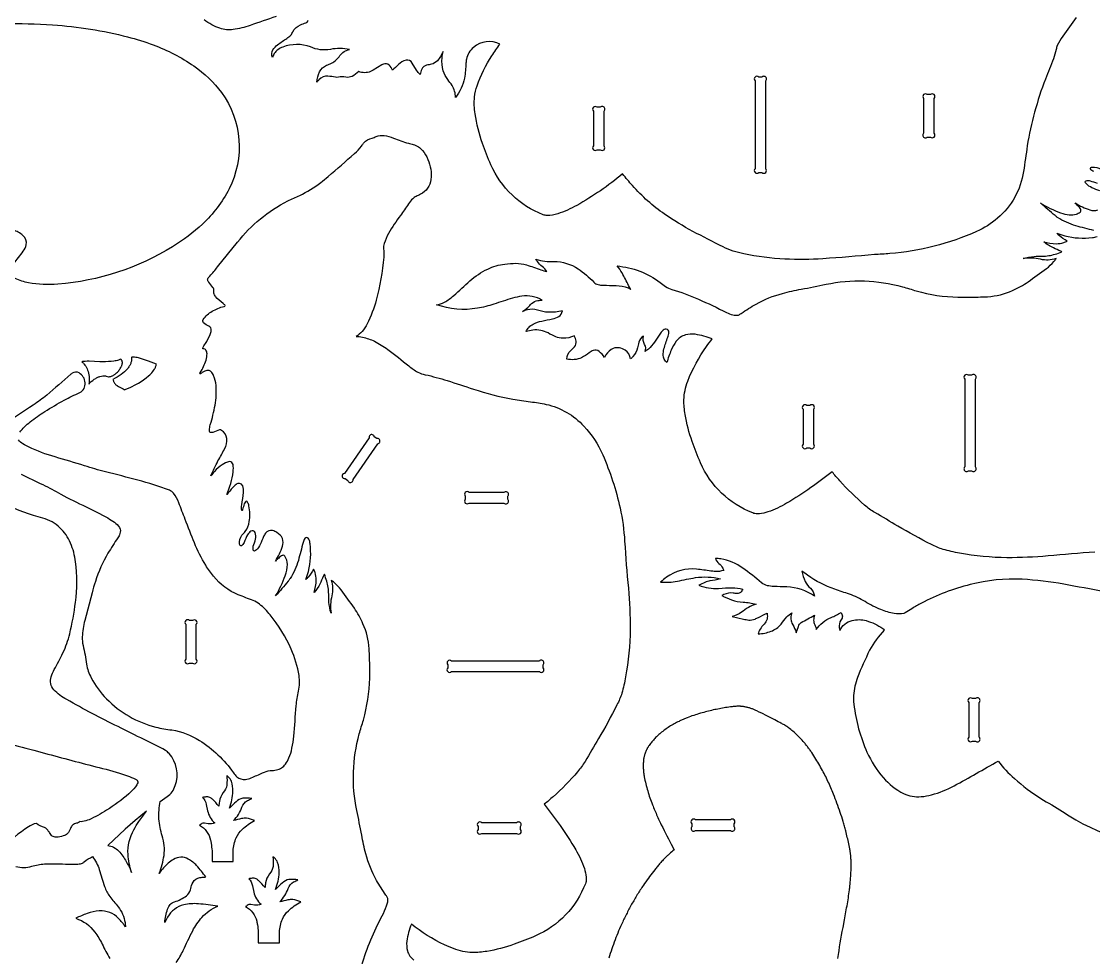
# Model space of a CAD drawing. Extents: x 31.5 to 94.7, y 16.9 to 69.7.
# Drawn here: x 55.97 to 81.25, y 30.09 to 52.16 of the extents above; entities that cross this region are included whole.
import ezdxf

# ---------------------------------------------------------------- set-up
doc = ezdxf.new("R2010")
doc.units = 0
doc.header["$MEASUREMENT"] = 0
doc.layers.get('0').update_dxf_attribs({"linetype": 'CONTINUOUS'})

msp = doc.modelspace()

# ---------------------------------------------------------------- linework, layer by layer
for points in [[(54.395, 52.064, -0.032685), (56.702, 52.076, -0.04507), (58.471, 51.793, -0.023575), (59.073, 51.605, -0.058692), (60.033, 51.107, -0.080834), (60.685, 50.479, -0.283166), (60.861, 48.207, -0.088092), (60.236, 47.381, -0.05292), (59.531, 46.847, -0.118379), (56.827, 45.963, -0.059823), (56.135, 45.996, -0.074183), (55.822, 46.099, -0.043802)], [(61.972, 52.272, 0.003925), (61.358, 52.063, -0.047624), (60.956, 51.963, -0.122497), (60.645, 51.994, -0.073814), (60.274, 52.19, -0.089923)], [(80.835, 52.247, -0.001808), (80.517, 51.805, 0.048267), (80.391, 51.586, 0.053543), (80.364, 51.492, -0.032799), (80.301, 51.278, -0.001182), (80.11, 50.797, 0.050203), (79.682, 49.224, -0.001096), (79.595, 48.619, -0.179531), (78.98, 47.516, -0.075982), (78.487, 47.204, -0.086689), (76.443, 46.685, -0.006698), (76.079, 46.659, -0.00483), (74.864, 46.562, -0.025308), (73.968, 46.554, -0.039353), (72.997, 46.68, -0.013854), (72.748, 46.742, -0.040061), (72.513, 46.84, -0.00145), (71.796, 47.207, -0.025729), (71.131, 47.613, -0.060129), (70.373, 48.288, -0.015158), (70.142, 48.562, -0.044175), (69.059, 47.82, -0.045913), (68.611, 47.622, -0.079791), (68.362, 47.581, -0.074661), (68.267, 47.599, -0.198744), (67.034, 48.779, -0.010998), (66.838, 49.282, -0.047383), (66.662, 49.98, -0.060687), (66.651, 50.373, -0.057482), (66.713, 50.641, -0.062522), (67.059, 51.344, -0.017087), (67.25, 51.621, 0.300286), (66.628, 51.544, 0.184286), (66.46, 51.264, 0.032509), (66.447, 51.175, -0.028759), (66.413, 50.822, -0.125891), (66.198, 50.365, 0.158118), (66.12, 50.647, 0.012289), (66.019, 50.784, -0.079871), (65.91, 50.994, -0.091742), (65.886, 51.296, -0.025713), (65.908, 51.449, -0.084534), (65.773, 51.229, -0.134701), (65.634, 51.146, -0.016605), (65.521, 51.125, 0.2525), (65.406, 51.03, 0.059575), (65.37, 50.909, -0.07477), (65.284, 51.005), (65.179, 51.176, 0.318047), (65.035, 51.245, 0.115857), (64.855, 51.138, 0.017302), (64.716, 51.004, 0.1015), (64.635, 51.129, 0.282727), (64.503, 51.151, 0.045738), (64.462, 51.133), (64.26, 51.007, -0.18395), (63.986, 50.953, -0.049964), (63.92, 50.973, -0.067609), (63.763, 50.861, -0.167125), (63.614, 50.841, 0.112454), (63.442, 50.839, -0.06006), (63.371, 50.841, 0.031409), (63.194, 50.866, 0.224368), (62.981, 50.78, 0.043079), (62.935, 50.723, -0.093148), (62.995, 50.966, -0.173538), (63.16, 51.123, 0.009954), (63.277, 51.17, 0.132246), (63.474, 51.351, -0.191244), (63.701, 51.493, 0.094208), (63.254, 51.498, -0.15346), (62.78, 51.555, 0.17786), (62.128, 51.553, 0.151126), (61.927, 51.397, 0.082325), (61.887, 51.303, -0.241662), (61.898, 51.488, -0.092711), (62.007, 51.607, -0.019299), (62.226, 51.757, 0.042738), (62.317, 51.832, 0.082819), (62.365, 51.913, -0.170782), (62.55, 52.077, -0.005428), (62.675, 52.124, 0.234932), (62.727, 52.187, 0.35305)], [(63.99, 29.913, -0.049842), (64.472, 31.074, 0.025525), (64.576, 31.309, 0.033711), (64.602, 31.402, 0.046653), (64.605, 31.471, 0.087821), (64.599, 31.499, 0.044113), (64.56, 31.564, -0.023513), (64.339, 31.911, -0.05953), (64.088, 32.537, -0.0271), (63.99, 32.977, 0.007058), (63.873, 33.561, -0.118436), (63.931, 35.362, -0.00786), (64.031, 35.689, 0.061214), (64.178, 36.673, 0.012751), (64.18, 36.926, 0.00818), (64.166, 37.371, 0.089353), (64.02, 37.96, 0.051449), (63.816, 38.325, 0.005478), (63.505, 38.756, 0.046223), (63.338, 38.933, 0.026547), (63.269, 38.986, -0.139855), (63.285, 38.617, 0.096415), (63.266, 38.211, -0.049384), (63.216, 38.469, -0.020224), (63.211, 38.66, 0.067289), (63.165, 38.964, 0.014824), (63.112, 39.125, 0.05435), (63.083, 39.076, -0.011044), (63.004, 38.896, -0.063442), (62.869, 38.694, 0.065799), (62.917, 38.989, 0.087486), (62.889, 39.165, 0.025091), (62.855, 39.248, -0.067829), (62.727, 39.057, -0.031851), (62.672, 39.004, 0.018936), (62.733, 39.194, 0.088965), (62.775, 39.842, 0.056015), (62.745, 39.952, 0.243935), (62.699, 39.992, 0.265649), (62.65, 39.968, 0.077454), (62.607, 39.877, -0.005669), (62.496, 39.451, -0.069677), (62.301, 39.022, -0.023659), (62.256, 38.962, -0.004465), (61.96, 38.616, 0.043572), (62.188, 39.092, 0.087449), (62.238, 39.358, 0.146573), (62.175, 39.552, 0.17072), (62.138, 39.572, 0.114481), (62.119, 39.57, 0.107313), (62.033, 39.509, -0.047605), (61.956, 39.438, 0.066233), (62.122, 39.785, 0.174072), (62.119, 39.971, 0.142602), (61.992, 40.109, 0.075809), (61.889, 40.154, 0.288194), (61.721, 40.091, 0.073331), (61.674, 40.015, -0.014135), (61.598, 39.829, -0.085914), (61.507, 39.698, -0.162564), (61.46, 39.674, -0.31879), (61.433, 39.693, -0.128668), (61.434, 39.785, 0.008326), (61.488, 39.956, 0.159985), (61.477, 40.11, 0.216479), (61.434, 40.146, 0.216479), (61.377, 40.138, 0.132103), (61.3, 40.059, 0.032337), (61.215, 39.871, -0.154521), (61.154, 39.795, -0.348588), (61.125, 39.803, -0.119184), (61.112, 39.834, -0.186766), (61.167, 40.045, -0.024243), (61.242, 40.134, 0.13028), (61.338, 40.366, 0.086554), (61.331, 40.737, 0.079179), (61.297, 40.826, 0.209238), (61.27, 40.846, 0.239226), (61.247, 40.835, 0.05888), (61.22, 40.784, 0.019497), (61.18, 40.65, -0.098553), (61.17, 40.628, -0.345791), (61.165, 40.63, -0.099093), (61.161, 40.763, 0.019902), (61.203, 41.053, 0.117088), (61.183, 41.208, 0.234621), (61.108, 41.268, 0.197162), (61.029, 41.244, 0.052412), (60.948, 41.17, 0.007679), (60.811, 41.004, 0.055985), (60.959, 41.539, 0.069328), (60.956, 41.713, 0.109173), (60.931, 41.763, 0.235841), (60.87, 41.781, 0.103218), (60.698, 41.707, 0.066248), (60.519, 41.547, 0.015289), (60.432, 41.443, -0.020164), (60.601, 41.798, 0.009044), (60.757, 42.079, 0.140338), (60.807, 42.323, 0.234832), (60.686, 42.517, 0.119377), (60.64, 42.53, -0.00716), (60.48, 42.471, -0.12957), (60.424, 42.468, -0.258637), (60.401, 42.494, -0.074854), (60.398, 42.522, -0.051564), (60.419, 42.65, 0.030476), (60.533, 43.111, 0.060498), (60.555, 43.574, 0.075638), (60.498, 43.808, 0.066103), (60.441, 43.899, 0.193801), (60.37, 43.93, 0.128838), (60.262, 43.897, 0.030521), (60.195, 43.856, -0.149217), (60.174, 43.849), (60.173, 43.852, -0.090408), (60.184, 43.882, 0.059639), (60.319, 44.172, 0.067073), (60.342, 44.325, 0.123991), (60.317, 44.406, 0.247435), (60.251, 44.437, -0.229764), (60.244, 44.44, -0.229764), (60.242, 44.448, -0.072169), (60.303, 44.563, 0.037646), (60.419, 44.777, 0.06957), (60.442, 44.874, 0.294773), (60.387, 44.972, -0.049), (60.262, 45.05, -0.359267), (60.254, 45.129, -0.115064), (60.464, 45.325, -0.071203), (60.745, 45.44, 0.145461), (60.771, 45.457, 0.244545), (60.77, 45.462, 0.057787), (60.72, 45.511, -0.060573), (60.545, 45.67, -0.093434), (60.506, 45.751, -0.081844), (60.506, 45.802, 0.152435), (60.48, 45.888, 0.029721), (60.383, 46.009, -0.159261), (60.356, 46.072, -0.174633), (60.371, 46.11, -0.037045), (60.409, 46.155, 0.011505), (60.592, 46.368), (61.061, 46.952, -0.108072), (62.244, 47.924, -0.008279), (62.531, 48.056, 0.054045), (63.022, 48.36, 0.014517), (63.197, 48.501, -0.001515), (63.823, 49.042, 0.05843), (63.986, 49.217, -0.028642), (64.034, 49.29, -0.163815), (64.235, 49.405, 0.033968), (64.333, 49.444, -0.138644), (64.517, 49.467, -0.057074), (64.74, 49.407, 0.016952), (65.09, 49.283, 0.010434), (65.205, 49.255, -0.152282), (65.424, 49.113, -0.087984), (65.551, 48.905, -0.123442), (65.623, 48.43, -0.252877), (65.378, 48.082, -0.007399), (65.27, 48.03, 0.058507), (65.192, 47.976, 0.039309), (65.093, 47.855, 0.002906), (64.905, 47.583, 0.03059), (64.622, 47.158, 0.052563), (64.518, 46.918, 0.100821), (64.506, 46.796, -0.042062), (64.51, 46.599, -0.043878), (64.334, 45.588, -0.046566), (64.12, 45.027, -0.052273), (63.998, 44.846, -0.078492), (63.859, 44.732, -0.062905), (64.007, 44.715, -0.062239), (64.292, 44.616, -0.042794), (64.602, 44.427, -0.010901), (65.101, 44.036, 0.039136), (65.312, 43.891, 0.086512), (65.488, 43.83, -0.021386), (66.006, 43.691, -0.003617), (66.624, 43.49, 0.03319), (67.553, 43.252, 0.013674), (67.97, 43.191, -0.018992), (68.338, 43.131, -0.153252), (69.229, 42.616, -0.086144), (69.671, 41.944, -0.04804), (70.082, 40.688, -0.039046), (70.189, 39.903, 0.008145), (70.277, 38.796, -0.020963), (70.319, 37.828, -0.042897), (70.212, 36.708, -0.018722), (70.123, 36.322, -0.048143), (70.007, 36.047, -0.019075), (69.573, 35.255, 0.001035), (69.255, 34.714, -0.043187), (69.079, 34.47, -0.030118), (68.504, 33.883, -0.012563), (68.295, 33.705, -0.00281), (68.667, 33.203, -0.021316), (69.035, 32.633, -0.047164), (69.239, 32.191, -0.050781), (69.282, 31.989, -0.052075), (69.279, 31.886, -0.04685), (69.265, 31.833, -0.198744), (68.085, 30.6, -0.010935), (67.582, 30.404, -0.041773), (66.941, 30.237, -0.038529), (66.599, 30.21, -0.085425), (66.157, 30.301, -0.063089), (65.344, 30.742, -0.013884), (65.16, 30.88, 0.057371), (65.054, 30.478, 0.097586), (65.068, 30.246, 0.159769), (65.218, 30.03, 0.065779)], [(81.248, 48.619, -0.154478), (81.171, 48.681, -0.348708), (81.179, 48.71, -0.119073), (81.21, 48.723, -0.186777), (81.421, 48.667, -0.02424)], [(81.391, 48.16, -0.014116), (81.205, 48.237, -0.085903), (81.075, 48.328, -0.162536), (81.05, 48.374, -0.318767), (81.07, 48.402, -0.128668), (81.162, 48.401, 0.008322), (81.332, 48.347, 0.159989)], [(81.253, 47.228, -0.005662), (80.827, 47.338, -0.069674), (80.398, 47.534, -0.023677), (80.339, 47.578, -0.004547), (79.992, 47.875, 0.041918), (80.468, 47.646, 0.053763), (80.674, 47.598, 0.090467), (80.84, 47.615, 0.074055), (80.926, 47.658, 0.323043), (80.946, 47.715, 0.107249), (80.885, 47.801, -0.047536), (80.814, 47.879, 0.066235), (81.161, 47.712, 0.174076), (81.347, 47.716, 0.165589)], [(55.779, 46.45, 0.02763), (56.011, 46.739, 0.092193), (56.08, 46.889, 0.288349), (56.002, 47.109, 0.124217), (55.768, 47.235, 0.045844)], [(81.279, 39.646, 0.008145), (80.172, 39.557, -0.020963), (79.204, 39.516, -0.042897), (78.084, 39.622, -0.018722), (77.698, 39.711, -0.048143), (77.423, 39.827, -0.019075), (76.631, 40.262, 0.001035), (76.09, 40.579, -0.043187), (75.846, 40.755, -0.030118), (75.259, 41.331, -0.012563), (75.082, 41.539, -0.00281), (74.579, 41.167, -0.021315), (74.009, 40.8, -0.047162), (73.567, 40.595, -0.050789), (73.365, 40.552, -0.05206), (73.262, 40.556, -0.046857), (73.209, 40.57, -0.198745), (71.977, 41.75, -0.01093), (71.781, 42.253, -0.041772), (71.613, 42.894, -0.038529), (71.586, 43.235, -0.085426), (71.677, 43.677, -0.063091), (72.118, 44.491, -0.013883), (72.256, 44.674, 0.057374), (71.855, 44.781, 0.097611), (71.622, 44.766, 0.159709), (71.406, 44.616, 0.065673), (71.288, 44.411, 0.031548), (71.185, 44.117, -0.212601), (71.101, 44.288, -0.076499), (71.115, 44.436, -0.024331), (71.208, 44.713, 0.045374), (71.234, 44.826, 0.426261), (71.172, 44.899, 0.045597), (71.12, 44.897, 0.091521), (71.032, 44.808), (70.891, 44.599, -0.05877), (70.748, 44.434, -0.040797), (70.673, 44.377, 0.228724), (70.66, 44.539, -0.208803), (70.636, 44.737, 0.204624), (70.524, 44.595, -0.016988), (70.496, 44.459, -0.107421), (70.385, 44.261, -0.022471), (70.33, 44.2, 0.218705), (70.199, 44.407, 0.242788), (69.921, 44.45, 0.171212), (69.749, 44.296, 0.03426), (69.717, 44.234, 0.081277), (69.587, 44.377, 0.257911), (69.448, 44.4, 0.078076), (69.354, 44.346, -0.053308), (69.175, 44.23, -0.165221), (68.824, 44.199, -0.181195), (68.918, 44.401, 0.021516), (69.007, 44.485, 0.230596), (69.043, 44.621, 0.065119), (69.003, 44.745, -0.102309), (68.733, 44.687, -0.09166), (68.565, 44.722, -0.02435), (68.384, 44.813, 0.15666), (68.028, 44.88, 0.053699), (67.864, 44.844, -0.165936), (68.034, 45.024, -0.068075), (68.233, 45.094, -0.004735), (68.489, 45.147, 0.086735), (68.638, 45.203, 0.20593), (68.723, 45.333, -0.057828), (68.391, 45.3, -0.079949), (68.132, 45.354, 0.148824), (67.898, 45.357, 0.024726), (67.782, 45.319, 0.067012), (67.907, 45.417, -0.012767), (67.995, 45.505, -0.142006), (68.146, 45.577, -0.037827), (68.245, 45.587, 0.165969), (67.764, 45.679, 0.039609), (67.545, 45.633, 0.008306), (67.108, 45.491, -0.030814), (66.716, 45.394, -0.124758), (65.754, 45.478, 0.102561), (65.942, 45.54, 0.056959), (66.158, 45.696, -0.005461), (66.538, 46.039, -0.063263), (66.96, 46.32, -0.079246), (67.365, 46.437, -0.027955), (67.624, 46.456, -0.072759), (67.872, 46.417, -0.014972), (68.214, 46.303, 0.011768), (68.351, 46.259, 0.164846), (68.246, 46.381, -0.068303), (68.132, 46.495, -0.044931), (68.099, 46.554, 0.076653), (68.309, 46.504, 0.025143), (68.525, 46.497, -0.148872), (69.091, 46.326, -0.057644), (69.464, 46.01, 0.136902), (69.564, 45.953, 0.059335), (69.68, 45.936, -0.010068), (69.992, 45.931, -0.084223), (70.269, 45.874, -0.030098), (70.337, 45.841), (70.283, 45.931, 0.018211), (70.129, 46.229, 0.051838), (70.01, 46.392, -0.143391), (71.028, 46.001, 0.015732), (71.153, 45.908, 0.078371), (71.302, 45.84, -0.034724), (71.929, 45.61, -0.013947), (72.59, 45.296, 0.042721), (72.742, 45.24, 0.067123), (72.847, 45.229, 0.074243), (72.875, 45.236, 0.05009), (72.94, 45.274, -0.024201), (73.287, 45.495, -0.059496), (73.913, 45.747, -0.027114), (74.353, 45.845, 0.00707), (74.937, 45.961, -0.118436), (76.738, 45.903, -0.00786), (77.065, 45.803, 0.061213), (78.049, 45.657, 0.012752), (78.302, 45.654, 0.00818), (78.747, 45.668, 0.089353), (79.336, 45.814, 0.051449), (79.701, 46.018, 0.005478), (80.132, 46.329, 0.046223), (80.309, 46.496, 0.026547), (80.362, 46.565, -0.139855), (79.993, 46.549, 0.096415), (79.588, 46.568, -0.049385), (79.845, 46.619, -0.020223), (80.036, 46.623, 0.067295), (80.34, 46.669, 0.014774), (80.501, 46.723, 0.044139), (80.472, 46.741, 0.009954), (80.299, 46.817, -0.071673), (80.07, 46.965, 0.066243), (80.365, 46.917, 0.087484), (80.541, 46.946, 0.025089), (80.624, 46.98, -0.067829), (80.434, 47.108, -0.031851), (80.38, 47.163, 0.018936), (80.57, 47.102, 0.088966), (81.218, 47.06, 0.05601), (81.328, 47.09, 0.243836)], [(55.925, 42.476, -0.0556), (56.172, 42.718, -0.030559), (56.52, 42.961, -0.016237), (56.974, 43.23, -0.021217), (57.343, 43.406, 0.311182), (57.468, 43.641, 0.252688), (57.325, 43.873, 0.271322), (57.165, 43.862, 0.039668), (57.135, 43.84, -0.000799), (56.562, 43.348, -0.020858), (56.247, 43.115, -0.002371), (55.5, 42.622, 0.013297)], [(55.959, 41.486, 0.002365), (56.475, 41.238, -0.017758), (56.892, 41.016, 0.013843), (57.49, 40.716, -0.018799), (58, 40.452, -0.012103), (58.162, 40.354, -0.089513), (58.28, 40.225, -0.222177), (58.288, 40.083, -0.054054), (58.241, 39.985, 0.014394), (58.006, 39.621, 0.055203), (57.71, 38.959, 0.011763), (57.631, 38.691), (57.459, 38.038, 0.050413), (57.401, 37.649, 0.056514), (57.419, 37.449, -0.028333), (57.501, 37.007, 0.079755), (57.612, 36.682, 0.076158), (57.974, 36.191, 0.136497), (59.132, 35.522, 0.034232), (59.515, 35.456, -0.10269), (60.162, 35.21, -0.099507), (60.964, 34.449, 0.054189), (61.046, 34.353, 0.214463), (61.249, 34.292, 0.075476), (61.387, 34.328, 0.005584), (61.653, 34.446, -0.07178), (61.832, 34.499, 0.046839), (61.981, 34.513, 0.176212), (62.193, 34.652, 0.075602), (62.275, 34.796, 0.046443), (62.345, 35.024, 0.027252), (62.387, 35.309, 0.005702), (62.444, 36.024, -0.035125), (62.502, 36.374, 0.090069), (62.512, 36.738, 0.06898), (62.325, 37.359, 0.068717), (61.832, 38.168, 0.039769), (61.58, 38.422, 0.075512), (61.433, 38.507, -0.004503), (61.08, 38.642, -0.125054), (60.494, 39.078, -0.038275), (60.312, 39.337, -0.036786), (60.045, 39.866, -0.009838), (59.827, 40.42, 0.003198), (59.676, 40.811, 0.065239), (59.553, 41.034, 0.141225), (59.457, 41.104, 0.027894), (58.711, 41.344, 0.001515), (57.952, 41.539, -0.0137), (57.452, 41.684, 0.003085), (56.761, 41.89, -0.039903), (56.135, 42.128, -0.016897), (56.003, 42.198, -0.079079), (55.895, 42.293, -0.25982)], [(59.611, 29.975, 0.055213), (59.781, 30.258, -0.012702), (60.004, 30.723, -0.058325), (60.223, 31.039, -0.104148), (60.595, 31.305, 0.010933), (60.141, 31.359, 0.073772), (59.794, 31.333, 0.198337), (59.412, 31.047, 0.042453), (59.345, 30.916, -0.04715), (59.413, 31.235, -0.093243), (59.476, 31.342, -0.117228), (59.578, 31.404, 0.084754), (59.86, 31.549, 0.147592), (59.95, 31.686, -0.010356), (59.991, 31.828, -0.233312), (60.125, 31.96, -0.05193), (60.228, 31.984, -0.010674), (60.315, 31.991, 0.024877), (60.098, 32.259, 0.07386), (59.901, 32.413, 0.268812), (59.551, 32.404, 0.086636), (59.317, 32.203, 0.012602), (59.214, 32.076, 0.05932), (59.329, 32.5, 0.106272), (59.287, 32.958, -0.054463), (59.21, 33.358, -0.057709), (59.237, 33.773), (59.404, 33.884, 0.158148), (59.593, 34.144, 0.271021), (59.448, 34.9, 0.06059), (59.363, 34.973, 0.020769), (58.861, 35.23, -0.006683), (58.244, 35.534, -0.015473), (57.035, 36.173, -0.06454), (56.728, 36.399, -0.24301), (56.666, 36.709, -0.05394), (56.741, 36.88, 0.012238), (56.946, 37.271, 0.051078), (57.105, 37.721, 0.033761), (57.238, 38.464, 0.07051), (57.245, 39.418, 0.064), (57.125, 39.86, 0.09958), (56.874, 40.224, 0.120594), (56.474, 40.448, -0.038351), (55.587, 40.766, 0.054843)], [(81.508, 38.715, -0.000542), (80.542, 38.892, 0.029527), (79.563, 39.008, 0.075245), (78.338, 38.882, 0.059143), (77.185, 38.443, 0.014741), (76.962, 38.314, -0.008216), (76.804, 38.216, -0.073357), (76.772, 38.204, -0.090315), (76.542, 38.203, -0.05967), (76.23, 38.292, -0.047653), (75.859, 38.481, 0.052238), (75.487, 38.656, -0.002306), (75.142, 38.773, -0.066468), (74.502, 39.102, -0.009731), (74.368, 39.198, 0.075674), (74.444, 38.956, 0.086057), (74.572, 38.797, -0.150846), (74.666, 38.611, 0.13428), (74.016, 38.828, 0.004116), (73.704, 38.837, -0.038767), (73.556, 38.856, -0.097376), (73.418, 38.925, 0.01714), (72.976, 39.272, 0.108074), (72.456, 39.487, 0.026603), (72.328, 39.501, 0.181342), (72.413, 39.382, -0.088756), (72.503, 39.273, -0.049923), (72.525, 39.218, -0.105506), (72.323, 39.192, -0.02449), (72.22, 39.202, 0.002437), (71.887, 39.247, 0.187304), (71.176, 39.055, 0.033424), (71.038, 38.943, 0.075821), (71.433, 38.962, -0.010713), (71.86, 39.046, -0.100749), (72.448, 39.016, -0.023208), (72.201, 38.968, 0.055407), (72.083, 38.934, 0.016735), (71.939, 38.865, 0.100305), (72.406, 38.792, -0.020285), (72.724, 38.807, -0.054868), (72.973, 38.775, -0.127164), (72.921, 38.698, -0.155265), (72.849, 38.673, -0.042266), (72.746, 38.681, 0.136045), (72.528, 38.649, 0.044675), (72.482, 38.622, 0.015221), (72.709, 38.524, 0.081343), (72.984, 38.467, -0.067786), (73.287, 38.42, 0.090804), (73.106, 38.343, 0.012449), (72.942, 38.229, -0.097633), (72.721, 38.131), (72.993, 38.068, 0.02432), (73.114, 38.047, 0.122411), (73.265, 38.071, 0.033681), (73.343, 38.108, -0.017239), (73.546, 38.205, -0.1182), (73.546, 38.07, -0.100556), (73.478, 37.95, 0.039369), (73.382, 37.833, 0.09971), (73.34, 37.718, 0.065085), (73.643, 37.782, 0.13038), (73.877, 37.951, -0.026532), (74.013, 38.12, -0.069909), (74.133, 38.215, 0.137772), (74.114, 38.028, 0.059571), (74.132, 37.976, -0.032504), (74.217, 37.807, -0.030661), (74.237, 37.745), (74.286, 37.897, -0.17415), (74.355, 37.987, 0.001615), (74.665, 38.162, 0.06923), (74.645, 38.043, 0.116422), (74.672, 37.936, -0.087205), (74.707, 37.822, -0.151257), (75.058, 38.107, 0.037241), (75.292, 38.223, -0.100703), (75.323, 38.141, -0.182424), (75.29, 38.044, 0.190192), (75.247, 37.862, 0.04589), (75.259, 37.799, -0.223597), (75.551, 38.035, -0.13255), (75.884, 38.032, -0.085249), (76.277, 37.846, -0.058072), (76.311, 37.811, -0.330324), (76.311, 37.806, 0.069332), (75.964, 37.333, 0.019577), (75.679, 36.693, 0.070486), (75.585, 36.27, 0.050355), (75.594, 36.064, 0.074491), (75.903, 34.931, 0.070879), (76.284, 34.333, 0.092875), (76.767, 33.956, 0.137869), (77.18, 33.884, 0.045287), (77.423, 33.929, 0.059458), (77.96, 34.141, 0.005917), (78.479, 34.43, -0.003183), (78.997, 34.722, 0.049474), (79.379, 34.31, 0.044023), (80.005, 33.843, 0.002318), (80.511, 33.535, 0.153583), (83.336, 32.682, 0.027756)], [(55.621, 35.153, 0.006146), (56.347, 34.953, 0.000421), (57.64, 34.609, -0.010892), (58.282, 34.44, -0.032951), (58.655, 34.299, -0.085529), (58.706, 34.257, -0.233583), (58.708, 34.209, -0.096698), (58.655, 34.116, -0.048428), (58.497, 33.951, -0.044512), (57.972, 33.562, -0.041707), (57.561, 33.341, -0.052969), (57.405, 33.295, -0.092075), (57.344, 33.298, -0.155289), (57.268, 33.257, 0.119259), (57.176, 33.217, 0.131194), (57.122, 33.131, -0.10661), (57.054, 33.012, -0.124074), (56.951, 32.957, -0.072134), (56.791, 32.926, -0.135686), (56.695, 32.953, -0.12044), (56.631, 33.038, 0.188777), (56.603, 33.066, 0.213734), (56.513, 33.153, -0.09507), (56.318, 33.255, 0.08914), (56.133, 33.171, 0.078884), (55.52, 32.646, 0.061034)], [(55.837, 32.238, 0.144851), (56.21, 32.243, -0.064584), (56.509, 32.297, -0.02396), (57.073, 32.291, 0.010942), (57.27, 32.29, 0.055962), (57.386, 32.31, 0.07914), (57.448, 32.35, -0.052165), (57.644, 32.471, -0.084155), (57.802, 32.168, -0.008025), (57.927, 31.763, 0.088695), (58.049, 31.534, 0.010388), (58.247, 31.286, -0.131415), (58.409, 30.916, -0.022618), (58.421, 30.813, 0.034035), (58.257, 31.015, 0.222365), (57.803, 31.189, 0.077202), (57.514, 31.13, 0.033489), (57.249, 31.016, -0.16024), (57.696, 30.693, -0.042213), (57.87, 30.408, 0.016691), (58.048, 30.069, 0.072661)]]:
    msp.add_lwpolyline(points, format="xyb")
for points in [[(73.265, 50.757), (73.265, 48.684, 1), (73.353, 48.595), (73.427, 48.595, 1), (73.515, 48.684), (73.515, 50.757, 1), (73.427, 50.845), (73.353, 50.845, 1)], [(77.238, 50.343), (77.238, 49.52, 1), (77.326, 49.431), (77.399, 49.431, 1), (77.488, 49.52), (77.488, 50.343, 1), (77.399, 50.431), (77.326, 50.431, 1)], [(69.453, 50.044), (69.453, 49.22, 1), (69.542, 49.132), (69.615, 49.132, 1), (69.703, 49.22), (69.703, 50.044, 1), (69.615, 50.132), (69.542, 50.132, 1)], [(78.208, 43.728), (78.208, 41.654, 1), (78.296, 41.566), (78.369, 41.566, 1), (78.458, 41.654), (78.458, 43.728, 1), (78.369, 43.816), (78.296, 43.816, 1)], [(74.396, 43.014), (74.396, 42.191, 1), (74.484, 42.103), (74.557, 42.103, 1), (74.646, 42.191), (74.646, 43.014, 1), (74.557, 43.103), (74.484, 43.103, 1)], [(64.164, 42.344), (63.58, 41.504, 1), (63.602, 41.381), (63.662, 41.339, 1), (63.785, 41.361), (64.369, 42.202, 1), (64.347, 42.325), (64.287, 42.366, 1)], [(66.521, 40.804), (67.344, 40.804, 1), (67.432, 40.893), (67.432, 40.966, 1), (67.344, 41.054), (66.521, 41.054, 1), (66.432, 40.966), (66.432, 40.893, 1)], [(59.839, 37.946), (59.839, 37.123, 1), (59.928, 37.034), (60.001, 37.034, 1), (60.089, 37.123), (60.089, 37.946, 1), (60.001, 38.034), (59.928, 38.034, 1)], [(66.107, 36.831), (68.18, 36.831, 1), (68.269, 36.92), (68.269, 36.993, 1), (68.18, 37.081), (66.107, 37.081, 1), (66.019, 36.993), (66.019, 36.92, 1)], [(78.301, 36.106), (78.301, 35.283, 1), (78.39, 35.194), (78.463, 35.194, 1), (78.551, 35.283), (78.551, 36.106, 1), (78.463, 36.194), (78.39, 36.194, 1)], [(60.46, 32.358), (60.96, 32.358), (60.96, 32.608, -0.090549), (61.031, 32.916, -0.093385), (61.172, 33.112, -0.064919), (61.462, 33.323, 0.07327), (61.276, 33.373, 0.07207), (61.159, 33.366, 0.005783), (60.967, 33.321, 0.123911), (61.164, 33.636, -0.184966), (61.295, 33.79, -0.039036), (61.397, 33.838, 0.075561), (61.186, 33.848, 0.153549), (61.028, 33.764, 0.003489), (60.87, 33.616, 0.081362), (60.954, 34.01, 0.091996), (60.918, 34.246, 0.110457), (60.844, 34.355, 0.061375), (60.807, 34.381, -0.051974), (60.809, 34.158, -0.158753), (60.724, 33.978, 0.133981), (60.635, 33.769, 0.02712), (60.622, 33.658, 0.024975), (60.469, 33.823, 0.056066), (60.41, 33.864, 0.151507), (60.315, 33.877, 0.011613), (60.236, 33.867, -0.141205), (60.325, 33.701), (60.356, 33.553, 0.158802), (60.526, 33.264, -0.113769), (60.372, 33.241), (60.285, 33.259, 0.176275), (60.201, 33.237, 0.030081), (60.162, 33.209, -0.222578), (60.425, 32.862, -0.024043), (60.441, 32.78, -0.016694), (60.46, 32.608)], [(58.917, 33.54), (58.646, 33.324), (58.412, 33.119), (58, 32.732, -0.176686), (58.259, 32.604, -0.070342), (58.438, 32.353, -0.019372), (58.564, 32.1, -0.058978), (58.481, 32.522, -0.145471), (58.617, 33.105, -0.027806), (58.737, 33.3, -0.011486)], [(66.82, 33.019), (67.643, 33.019, 1), (67.732, 33.108), (67.732, 33.181, 1), (67.643, 33.269), (66.82, 33.269, 1), (66.732, 33.181), (66.732, 33.108, 1)], [(71.772, 33.247), (71.772, 33.174, 1), (71.86, 33.086), (72.683, 33.086, 1), (72.772, 33.174), (72.772, 33.247, 1), (72.683, 33.336), (71.86, 33.336, 1)], [(61.55, 30.442), (62.05, 30.442), (62.05, 30.692, -0.090549), (62.121, 30.999, -0.093385), (62.261, 31.195, -0.064919), (62.552, 31.406, 0.07327), (62.365, 31.456, 0.07207), (62.249, 31.449, 0.005783), (62.057, 31.405, 0.123911), (62.254, 31.72, -0.184966), (62.385, 31.873, -0.039036), (62.487, 31.922, 0.075561), (62.275, 31.931, 0.153549), (62.118, 31.848, 0.003489), (61.959, 31.699, 0.081362), (62.043, 32.093, 0.091996), (62.007, 32.329, 0.110457), (61.933, 32.439, 0.061375), (61.896, 32.465, -0.051974), (61.899, 32.241, -0.158753), (61.813, 32.061, 0.133981), (61.725, 31.852, 0.02712), (61.712, 31.741, 0.024975), (61.558, 31.907, 0.056066), (61.5, 31.947, 0.151507), (61.404, 31.961, 0.011613), (61.326, 31.95, -0.141205), (61.415, 31.784), (61.445, 31.636, 0.158802), (61.616, 31.347, -0.113769), (61.461, 31.325), (61.375, 31.343, 0.176275), (61.291, 31.32, 0.030081), (61.251, 31.292, -0.222578), (61.514, 30.946, -0.024043), (61.531, 30.863, -0.016694), (61.55, 30.692)]]:
    msp.add_lwpolyline(points, format="xyb", close=True)
for points in [[(58.125, 43.719), (58.13, 43.702), (58.135, 43.687), (58.141, 43.672), (58.147, 43.658), (58.154, 43.645), (58.162, 43.633), (58.17, 43.622), (58.178, 43.612), (58.187, 43.602), (58.196, 43.593), (58.205, 43.585), (58.215, 43.578), (58.224, 43.571), (58.234, 43.564), (58.254, 43.552), (58.333, 43.514), (58.35, 43.505), (58.358, 43.5), (58.366, 43.495), (58.374, 43.49), (58.38, 43.485), (58.383, 43.482), (58.386, 43.479), (58.389, 43.476), (58.392, 43.473), (58.453, 43.497), (58.546, 43.538), (58.661, 43.595), (58.723, 43.63), (58.786, 43.667), (58.848, 43.709), (58.909, 43.753), (58.966, 43.8), (58.993, 43.825), (59.018, 43.85), (59.042, 43.876), (59.064, 43.903), (59.084, 43.931), (59.102, 43.959), (59.11, 43.973), (59.118, 43.987), (59.125, 44.002), (59.131, 44.016), (59.137, 44.031), (59.142, 44.046), (59.146, 44.061), (59.15, 44.076), (58.966, 44.148), (58.8, 44.206), (58.727, 44.226), (58.693, 44.233), (58.661, 44.238), (58.632, 44.242), (58.618, 44.242), (58.605, 44.242), (58.592, 44.242), (58.58, 44.241), (58.568, 44.239), (58.563, 44.237), (58.558, 44.236), (58.559, 44.227), (58.56, 44.219), (58.561, 44.21), (58.562, 44.201), (58.562, 44.193), (58.562, 44.184), (58.56, 44.166), (58.558, 44.149), (58.554, 44.131), (58.549, 44.114), (58.544, 44.097), (58.537, 44.079), (58.528, 44.062), (58.519, 44.045), (58.509, 44.028), (58.498, 44.011), (58.486, 43.994), (58.472, 43.977), (58.458, 43.96), (58.427, 43.927), (58.393, 43.895), (58.355, 43.863), (58.315, 43.832), (58.271, 43.802), (58.225, 43.773), (58.176, 43.746)], [(58.31, 44.195), (58.285, 44.185), (58.259, 44.175), (58.232, 44.167), (58.203, 44.16), (58.174, 44.154), (58.144, 44.149), (58.081, 44.142), (58.016, 44.137), (57.949, 44.135), (57.815, 44.136), (57.567, 44.145), (57.514, 44.145), (57.466, 44.144), (57.445, 44.142), (57.425, 44.14), (57.406, 44.137), (57.398, 44.135), (57.39, 44.133), (57.4, 44.125), (57.409, 44.117), (57.419, 44.108), (57.428, 44.098), (57.438, 44.088), (57.447, 44.077), (57.465, 44.054), (57.482, 44.029), (57.498, 44.001), (57.513, 43.971), (57.526, 43.939), (57.538, 43.905), (57.548, 43.869), (57.555, 43.83), (57.561, 43.79), (57.564, 43.747), (57.564, 43.703), (57.561, 43.656), (57.555, 43.608), (57.569, 43.623), (57.583, 43.638), (57.598, 43.653), (57.614, 43.668), (57.648, 43.696), (57.683, 43.721), (57.719, 43.743), (57.736, 43.753), (57.753, 43.762), (57.77, 43.77), (57.786, 43.776), (57.801, 43.782), (57.815, 43.786), (57.853, 43.795), (57.883, 43.8), (57.895, 43.801), (57.907, 43.802), (57.918, 43.802), (57.928, 43.802), (57.938, 43.8), (57.947, 43.799), (57.968, 43.794), (58.022, 43.78), (58.037, 43.781), (58.051, 43.784), (58.064, 43.787), (58.078, 43.79), (58.091, 43.795), (58.103, 43.799), (58.116, 43.805), (58.128, 43.811), (58.139, 43.817), (58.151, 43.824), (58.162, 43.831), (58.173, 43.839), (58.193, 43.854), (58.212, 43.871), (58.23, 43.889), (58.246, 43.907), (58.26, 43.924), (58.274, 43.942), (58.286, 43.959), (58.296, 43.975), (58.312, 44.003), (58.325, 44.029), (58.331, 44.042), (58.336, 44.054), (58.34, 44.067), (58.343, 44.08), (58.344, 44.086), (58.345, 44.093), (58.346, 44.099), (58.347, 44.105), (58.347, 44.111), (58.347, 44.118), (58.347, 44.124), (58.346, 44.13), (58.345, 44.136), (58.344, 44.141), (58.342, 44.147), (58.34, 44.153), (58.338, 44.159), (58.335, 44.164), (58.332, 44.17), (58.328, 44.175), (58.324, 44.18), (58.32, 44.185), (58.315, 44.19)]]:
    msp.add_lwpolyline(points, close=True)
msp.add_lwpolyline([(75.217, 30.07), (75.223, 30.116), (75.23, 30.161), (75.237, 30.207), (75.244, 30.252), (75.258, 30.344), (75.273, 30.435), (75.289, 30.526), (75.305, 30.617), (75.321, 30.708), (75.338, 30.799), (75.371, 30.98), (75.388, 31.074), (75.406, 31.168), (75.423, 31.262), (75.432, 31.309), (75.44, 31.356), (75.449, 31.403), (75.457, 31.45), (75.464, 31.498), (75.471, 31.545), (75.478, 31.592), (75.485, 31.639), (75.49, 31.687), (75.493, 31.711), (75.496, 31.734), (75.5, 31.779), (75.505, 31.825), (75.509, 31.87), (75.513, 31.916), (75.517, 31.961), (75.521, 32.007), (75.524, 32.052), (75.526, 32.098), (75.528, 32.143), (75.529, 32.166), (75.53, 32.189), (75.53, 32.212), (75.53, 32.234), (75.531, 32.257), (75.531, 32.28), (75.53, 32.303), (75.53, 32.325), (75.529, 32.348), (75.528, 32.371), (75.527, 32.394), (75.526, 32.416), (75.525, 32.439), (75.523, 32.462), (75.521, 32.481), (75.519, 32.501), (75.517, 32.52), (75.515, 32.54), (75.512, 32.559), (75.509, 32.579), (75.507, 32.598), (75.504, 32.617), (75.5, 32.637), (75.497, 32.656), (75.49, 32.695), (75.482, 32.733), (75.474, 32.772), (75.466, 32.81), (75.457, 32.848), (75.448, 32.887), (75.439, 32.925), (75.42, 33.001), (75.401, 33.077), (75.394, 33.105), (75.387, 33.132), (75.379, 33.16), (75.372, 33.187), (75.364, 33.215), (75.357, 33.242), (75.349, 33.27), (75.341, 33.297), (75.324, 33.351), (75.307, 33.406), (75.289, 33.46), (75.271, 33.514), (75.253, 33.568), (75.234, 33.622), (75.215, 33.676), (75.195, 33.729), (75.175, 33.783), (75.155, 33.836), (75.134, 33.889), (75.114, 33.942), (75.098, 33.98), (75.083, 34.018), (75.067, 34.056), (75.051, 34.094), (75.035, 34.132), (75.018, 34.17), (75.001, 34.207), (74.983, 34.245), (74.966, 34.282), (74.948, 34.319), (74.929, 34.356), (74.911, 34.393), (74.892, 34.43), (74.873, 34.466), (74.853, 34.502), (74.833, 34.538), (74.811, 34.577), (74.789, 34.616), (74.767, 34.655), (74.745, 34.694), (74.722, 34.732), (74.699, 34.77), (74.675, 34.808), (74.651, 34.846), (74.627, 34.884), (74.602, 34.921), (74.59, 34.939), (74.577, 34.958), (74.564, 34.976), (74.551, 34.994), (74.538, 35.012), (74.525, 35.03), (74.511, 35.048), (74.498, 35.066), (74.484, 35.083), (74.47, 35.101), (74.456, 35.118), (74.442, 35.135), (74.42, 35.161), (74.398, 35.187), (74.375, 35.212), (74.353, 35.237), (74.33, 35.262), (74.306, 35.286), (74.282, 35.31), (74.258, 35.334), (74.234, 35.357), (74.209, 35.38), (74.183, 35.403), (74.158, 35.425), (74.132, 35.447), (74.106, 35.468), (74.079, 35.489), (74.052, 35.509), (74.033, 35.523), (74.014, 35.536), (73.994, 35.549), (73.975, 35.561), (73.955, 35.573), (73.935, 35.585), (73.914, 35.596), (73.894, 35.607), (73.873, 35.618), (73.852, 35.629), (73.811, 35.65), (73.769, 35.671), (73.728, 35.692), (73.633, 35.74), (73.586, 35.764), (73.539, 35.788), (73.421, 35.848), (73.362, 35.878), (73.303, 35.908), (73.286, 35.916), (73.27, 35.924), (73.253, 35.931), (73.236, 35.938), (73.219, 35.945), (73.202, 35.951), (73.185, 35.957), (73.167, 35.963), (73.15, 35.968), (73.132, 35.974), (73.115, 35.978), (73.097, 35.983), (73.079, 35.988), (73.061, 35.992), (73.043, 35.996), (73.025, 36), (73.015, 36.002), (73.004, 36.004), (72.993, 36.006), (72.983, 36.007), (72.972, 36.008), (72.961, 36.01), (72.951, 36.011), (72.94, 36.012), (72.929, 36.012), (72.919, 36.013), (72.897, 36.014), (72.876, 36.014), (72.854, 36.013), (72.833, 36.013), (72.811, 36.012), (72.79, 36.01), (72.769, 36.008), (72.747, 36.006), (72.726, 36.003), (72.704, 36.001), (72.683, 35.998), (72.646, 35.993), (72.609, 35.987), (72.571, 35.982), (72.534, 35.976), (72.497, 35.97), (72.46, 35.963), (72.423, 35.956), (72.386, 35.949), (72.349, 35.942), (72.312, 35.935), (72.275, 35.927), (72.239, 35.918), (72.202, 35.91), (72.166, 35.901), (72.129, 35.891), (72.093, 35.881), (72.053, 35.87), (72.014, 35.859), (71.974, 35.848), (71.934, 35.836), (71.895, 35.824), (71.856, 35.811), (71.817, 35.798), (71.777, 35.785), (71.739, 35.771), (71.7, 35.757), (71.661, 35.742), (71.642, 35.734), (71.623, 35.727), (71.604, 35.719), (71.585, 35.711), (71.566, 35.703), (71.547, 35.694), (71.529, 35.686), (71.51, 35.677), (71.491, 35.668), (71.473, 35.659), (71.444, 35.645), (71.415, 35.63), (71.387, 35.615), (71.358, 35.599), (71.33, 35.584), (71.302, 35.567), (71.274, 35.551), (71.247, 35.534), (71.219, 35.517), (71.192, 35.499), (71.166, 35.481), (71.139, 35.462), (71.113, 35.443), (71.087, 35.423), (71.062, 35.404), (71.037, 35.383), (71.017, 35.366), (70.997, 35.349), (70.977, 35.331), (70.958, 35.313), (70.939, 35.294), (70.92, 35.275), (70.902, 35.256), (70.884, 35.236), (70.867, 35.216), (70.85, 35.196), (70.833, 35.176), (70.816, 35.155), (70.8, 35.134), (70.784, 35.113), (70.769, 35.091), (70.753, 35.07), (70.747, 35.061), (70.741, 35.051), (70.735, 35.042), (70.73, 35.033), (70.724, 35.023), (70.719, 35.014), (70.714, 35.004), (70.709, 34.995), (70.704, 34.985), (70.699, 34.975), (70.695, 34.965), (70.69, 34.955), (70.686, 34.945), (70.682, 34.935), (70.678, 34.925), (70.674, 34.914), (70.671, 34.904), (70.667, 34.894), (70.664, 34.883), (70.661, 34.873), (70.658, 34.862), (70.655, 34.852), (70.652, 34.841), (70.649, 34.831), (70.647, 34.82), (70.645, 34.809), (70.643, 34.799), (70.641, 34.788), (70.637, 34.766), (70.634, 34.745), (70.632, 34.72), (70.63, 34.696), (70.628, 34.671), (70.627, 34.647), (70.627, 34.622), (70.627, 34.598), (70.627, 34.573), (70.628, 34.549), (70.63, 34.524), (70.632, 34.5), (70.634, 34.475), (70.637, 34.451), (70.64, 34.427), (70.644, 34.402), (70.648, 34.378), (70.652, 34.354), (70.661, 34.312), (70.669, 34.27), (70.679, 34.228), (70.689, 34.186), (70.699, 34.145), (70.71, 34.103), (70.721, 34.062), (70.733, 34.02), (70.745, 33.979), (70.758, 33.938), (70.771, 33.897), (70.785, 33.857), (70.799, 33.816), (70.814, 33.776), (70.829, 33.735), (70.844, 33.695), (70.858, 33.661), (70.872, 33.627), (70.886, 33.592), (70.9, 33.558), (70.915, 33.524), (70.929, 33.491), (70.944, 33.457), (70.959, 33.423), (70.975, 33.39), (70.99, 33.356), (71.006, 33.323), (71.022, 33.289), (71.038, 33.256), (71.054, 33.223), (71.086, 33.156), (71.119, 33.09), (71.153, 33.024), (71.186, 32.959), (71.22, 32.893), (71.288, 32.762), (71.356, 32.631), (71.327, 32.607), (71.298, 32.582), (71.269, 32.557), (71.24, 32.532), (71.212, 32.507), (71.198, 32.494), (71.184, 32.481), (71.171, 32.468), (71.157, 32.454), (71.144, 32.441), (71.13, 32.427), (71.113, 32.409), (71.096, 32.391), (71.078, 32.372), (71.061, 32.354), (71.045, 32.335), (71.028, 32.316), (71.011, 32.298), (70.995, 32.278), (70.979, 32.259), (70.963, 32.24), (70.947, 32.221), (70.931, 32.201), (70.915, 32.182), (70.899, 32.162), (70.868, 32.122), (70.838, 32.082), (70.807, 32.042), (70.778, 32.002), (70.748, 31.961), (70.719, 31.92), (70.69, 31.879), (70.661, 31.837), (70.633, 31.796), (70.614, 31.768), (70.596, 31.741), (70.577, 31.713), (70.559, 31.686), (70.541, 31.658), (70.524, 31.63), (70.506, 31.602), (70.488, 31.574), (70.471, 31.546), (70.454, 31.517), (70.437, 31.489), (70.42, 31.46), (70.403, 31.432), (70.387, 31.403), (70.37, 31.374), (70.354, 31.346), (70.338, 31.317), (70.322, 31.288), (70.306, 31.258), (70.291, 31.229), (70.275, 31.2), (70.26, 31.171), (70.245, 31.141), (70.23, 31.112), (70.215, 31.082), (70.2, 31.052), (70.185, 31.023), (70.171, 30.993), (70.157, 30.963), (70.143, 30.933), (70.129, 30.903), (70.115, 30.873), (70.092, 30.821), (70.069, 30.77), (70.047, 30.718), (70.025, 30.666), (70.004, 30.613), (69.983, 30.561), (69.963, 30.508), (69.943, 30.455), (69.924, 30.402), (69.905, 30.348), (69.886, 30.295), (69.868, 30.241), (69.851, 30.188), (69.834, 30.134), (69.817, 30.08)])

doc.saveas('drawing.dxf')
